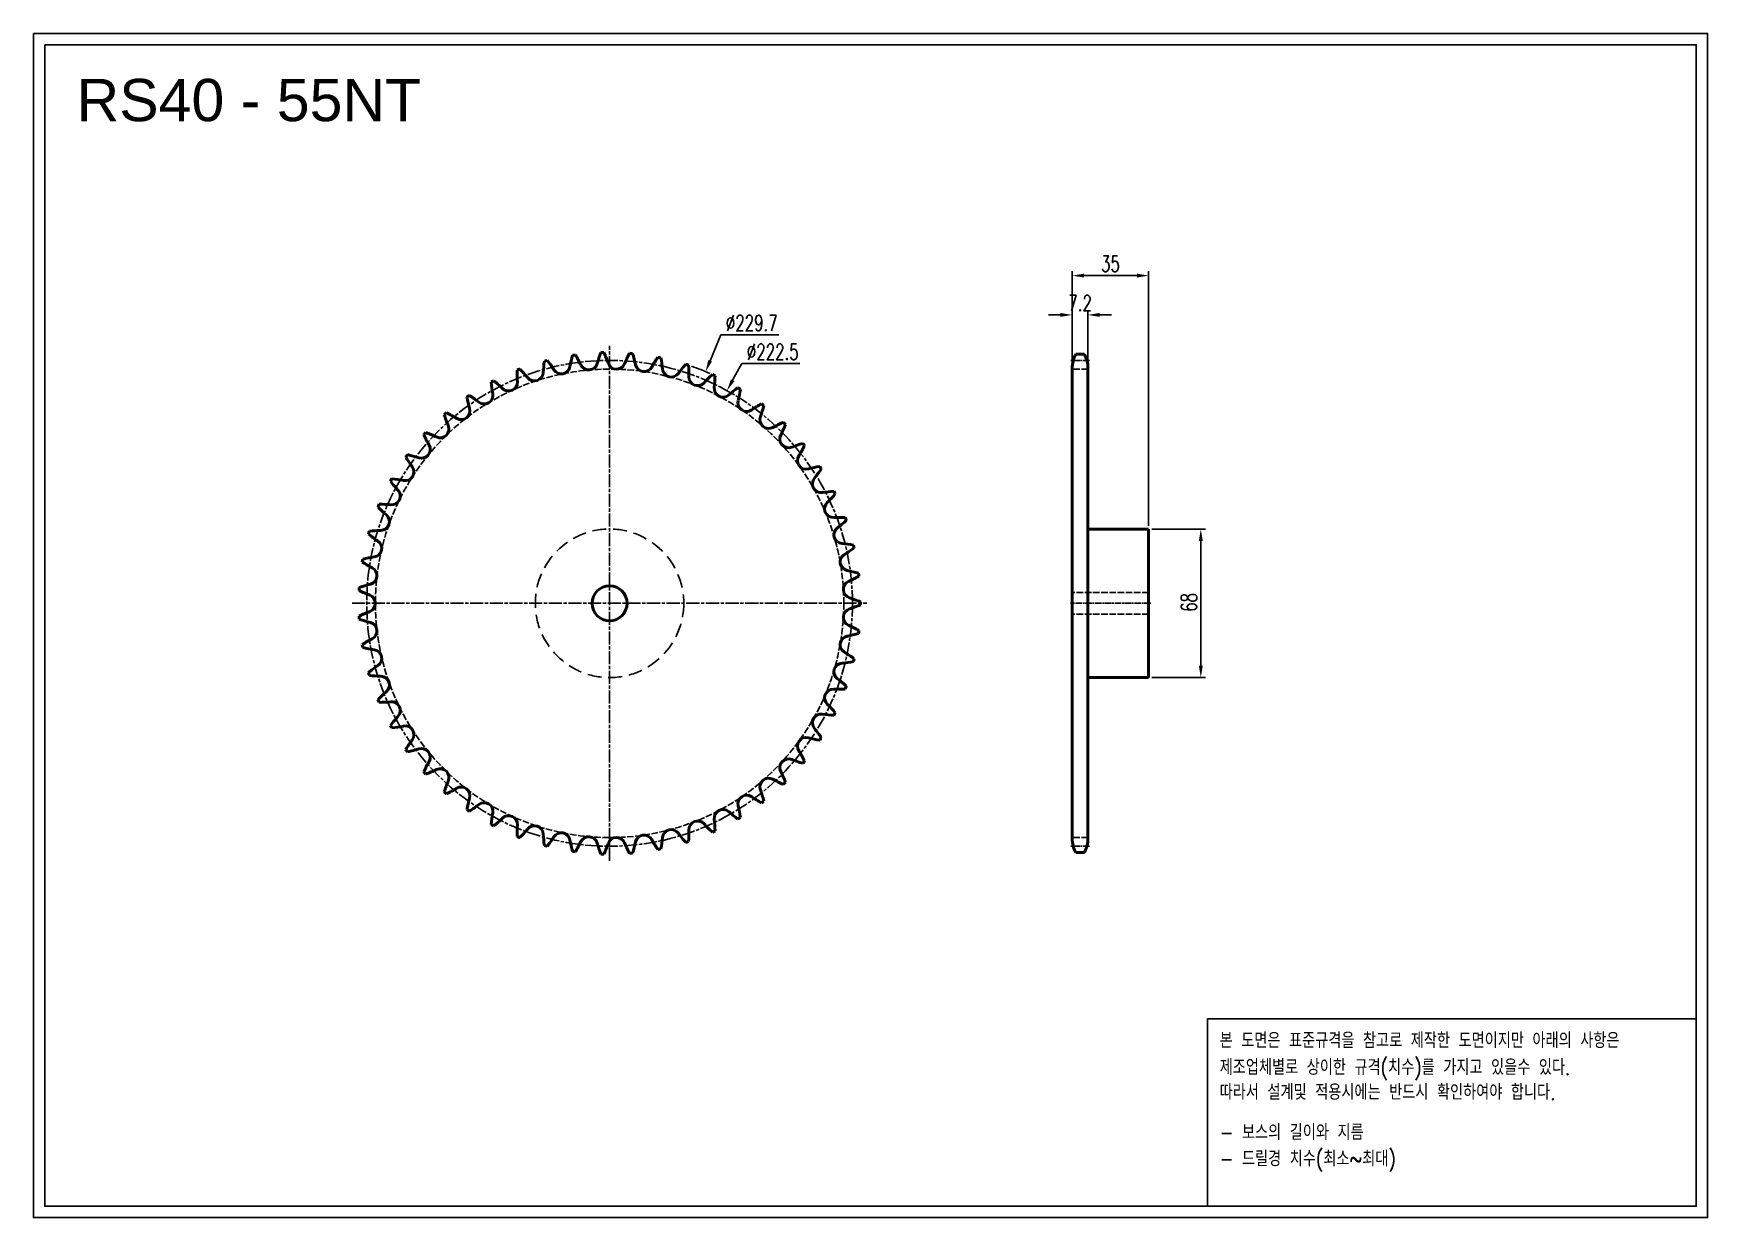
# Model space of a CAD drawing. Header units: millimetres. Extents: x -17137 to -16370, y 2793 to 3335.
import ezdxf

# ---------------------------------------------------------------- set-up
doc = ezdxf.new("R2010")
doc.units = ezdxf.units.MM
for name, pattern in [('AM_ISO02W050', [7.5, 6, -1.5]), ('AM_ISO02W050x2', [3.75, 3, -0.75]), ('AM_ISO08W050', [18, 12, -1.5, 3, -1.5]), ('AM_ISO08W050x2', [9, 6, -0.75, 1.5, -0.75]), ('HIDDEN', [9.525, 6.35, -3.175])]:
    doc.linetypes.add(name, pattern=pattern)
for name, color, linetype, lineweight in [('AM_0N', 7, 'Continuous', 50), ('AM_3N', 6, 'AM_ISO02W050', 25), ('AM_7', 4, 'AM_ISO08W050', 25), ('AM_7N', 4, 'AM_ISO08W050', 25)]:
    doc.layers.add(name, color=color, linetype=linetype, lineweight=lineweight)
doc.layers.add('HL', color=2, linetype='HIDDEN')
doc.layers.add('S-DIM', color=7, linetype='Continuous')
doc.styles.add('HAN', font='ROMANS.shx', dxfattribs={"width": 0.7, "bigfont": 'whgtxt.shx'})
doc.styles.add('HSG', font='SIMPLEX.shx', dxfattribs={"width": 0.7, "bigfont": 'HSG.shx'})
doc.styles.get("Standard").update_dxf_attribs({"font": 'arial.ttf'})
doc.dimstyles.new('APP16', dxfattribs={"dimscale": 3, "dimtxt": 2.4, "dimasz": 1.8, "dimexe": 0.7, "dimexo": 0.5, "dimgap": 0.6, "dimtad": 1, "dimtoh": 1, "dimdec": 1, "dimrnd": 0.01, "dimzin": 9, "dimdsep": 46, "dimtxsty": 'HSG', "dimcen": 0, "dimclrd": 1, "dimclre": 1, "dimclrt": 256, "dimazin": 2, "dimtp": 1, "dimtm": 1, "dimtfac": 0.5, "dimtdec": 1, "dimtofl": 0, "dimtmove": 0, "dimatfit": 3, "dimfxl": 0, "dimtvp": 1, "dimtolj": 2, "dimlwd": -1, "dimlwe": -1, "dimarcsym": 0})

# ---------------------------------------------------------------- blocks, each defined once
blk = doc.blocks.new('*D1')
at = {"layer": 'Defpoints', "color": 0, "transparency": 16777216}
for p in [(-16828.79, 3180.48), (-16916.78, 2968.28)]:
    blk.add_point(p, dxfattribs=at)
at = {"layer": 'S-DIM', "color": 1, "transparency": 16777216}
for p, q in [((-16821.81, 3197.32), (-16826.73, 3185.47)), ((-16795.29, 3197.32), (-16821.81, 3197.32))]:
    blk.add_line(p, q, dxfattribs=at)
blk.add_arc((-16872.79, 3074.38), 114.86, 66.43203, 70.91338, dxfattribs=at)
blk.add_solid([(-16827.56, 3185.81), (-16825.89, 3185.13), (-16828.79, 3180.48)], dxfattribs=at)
at = {"layer": 'S-DIM', "transparency": 16777216, "insert": (-16807.65, 3202.72), "char_height": 7.2, "attachment_point": 5, "style": 'HSG'}
blk.add_mtext('\\A2;∅229.7', dxfattribs=at)
blk = doc.blocks.new('*D2')
at = {"layer": 'Defpoints', "color": 0, "transparency": 16777216}
for p in [(-16819.03, 3171.76), (-16926.54, 2977)]:
    blk.add_point(p, dxfattribs=at)
at = {"layer": 'S-DIM', "color": 1, "transparency": 16777216}
for p, q in [((-16812.2, 3184.13), (-16816.42, 3176.49)), ((-16785.68, 3184.13), (-16812.2, 3184.13))]:
    blk.add_line(p, q, dxfattribs=at)
blk.add_solid([(-16817.21, 3176.92), (-16815.63, 3176.05), (-16819.03, 3171.76)], dxfattribs=at)
at = {"layer": 'S-DIM', "transparency": 16777216, "insert": (-16798.04, 3189.53), "char_height": 7.2, "attachment_point": 5, "style": 'HSG'}
blk.add_mtext('\\A2;∅222.5', dxfattribs=at)
blk = doc.blocks.new('*D3')
at = {"layer": 'Defpoints', "color": 0, "transparency": 16777216}
for p in [(-16653.68, 3206.43), (-16660.88, 3181.64), (-16653.68, 3181.64)]:
    blk.add_point(p, dxfattribs=at)
at = {"layer": 'S-DIM', "color": 1, "transparency": 16777216}
for p, q in [((-16666.28, 3206.43), (-16671.68, 3206.43)), ((-16660.88, 3183.14), (-16660.88, 3208.53)), ((-16653.68, 3183.14), (-16653.68, 3208.53)), ((-16648.28, 3206.43), (-16642.88, 3206.43))]:
    blk.add_line(p, q, dxfattribs=at)
for points in [[(-16666.28, 3207.33), (-16666.28, 3205.53), (-16660.88, 3206.43)], [(-16648.28, 3207.33), (-16648.28, 3205.53), (-16653.68, 3206.43)]]:
    blk.add_solid(points, dxfattribs=at)
at = {"layer": 'S-DIM', "transparency": 16777216, "insert": (-16657.28, 3211.83), "char_height": 7.2, "attachment_point": 5, "style": 'HSG'}
blk.add_mtext('\\A2;7.2', dxfattribs=at)
blk = doc.blocks.new('*D4')
at = {"layer": 'Defpoints', "color": 0, "transparency": 16777216}
for p in [(-16625.88, 3224.43), (-16660.88, 3181.64), (-16625.88, 3108.38)]:
    blk.add_point(p, dxfattribs=at)
at = {"layer": 'S-DIM', "color": 1, "transparency": 16777216}
for p, q in [((-16660.88, 3183.14), (-16660.88, 3226.53)), ((-16655.48, 3224.43), (-16631.28, 3224.43)), ((-16625.88, 3109.88), (-16625.88, 3226.53))]:
    blk.add_line(p, q, dxfattribs=at)
for points in [[(-16655.48, 3225.33), (-16655.48, 3223.53), (-16660.88, 3224.43)], [(-16631.28, 3225.33), (-16631.28, 3223.53), (-16625.88, 3224.43)]]:
    blk.add_solid(points, dxfattribs=at)
at = {"layer": 'S-DIM', "transparency": 16777216, "insert": (-16643.38, 3229.83), "char_height": 7.2, "attachment_point": 5, "style": 'HSG'}
blk.add_mtext('\\A2;35', dxfattribs=at)
blk = doc.blocks.new('*D5')
at = {"layer": 'Defpoints', "color": 0, "transparency": 16777216}
for p in [(-16625.88, 3108.38), (-16625.88, 3040.38), (-16602, 3040.38)]:
    blk.add_point(p, dxfattribs=at)
at = {"layer": 'S-DIM', "color": 1, "transparency": 16777216}
for p, q in [((-16624.38, 3108.38), (-16599.9, 3108.38)), ((-16602, 3102.98), (-16602, 3045.78)), ((-16624.38, 3040.38), (-16599.9, 3040.38))]:
    blk.add_line(p, q, dxfattribs=at)
for points in [[(-16602.9, 3102.98), (-16601.1, 3102.98), (-16602, 3108.38)], [(-16602.9, 3045.78), (-16601.1, 3045.78), (-16602, 3040.38)]]:
    blk.add_solid(points, dxfattribs=at)
at = {"layer": 'S-DIM', "transparency": 16777216, "insert": (-16607.4, 3074.79), "char_height": 7.2, "attachment_point": 5, "rotation": 90, "style": 'HSG'}
blk.add_mtext('\\A2;68', dxfattribs=at)
blk = doc.blocks.new('notice1')
at = {"color": 4}
blk.add_lwpolyline([(-22142.12, 1735.9), (-22053.8, 1735.9), (-22053.8, 1702.07), (-22142.12, 1702.07)], close=True, dxfattribs=at)
at = {"color": 4, "style": 'HAN', "width": 0.8}
for s, p in [('본 도면은 표준규격을 참고로 제작한 도면이지만 아래의 사항은', (-22139.9, 1730.62)), ('제조업체별로 상이한 규격(치수)를 가지고 있을수 있다.', (-22139.9, 1725.78)), ('따라서 설계및 적용시에는 반드시 확인하여야 합니다.', (-22139.9, 1721.28)), ('- 보스의 길이와 지름', (-22139.9, 1714.03)), ('- 드릴경 치수(최소~최대)', (-22139.9, 1709.27))]:
    blk.add_text(s, height=2.7949, dxfattribs=at).set_placement(p)

msp = doc.modelspace()

# ---------------------------------------------------------------- linework, layer by layer
for points in [[(-17136.64, 3335.29), (-16369.92, 3335.29), (-16369.92, 2793.16), (-17136.64, 2793.16)], [(-17131.48, 3330.13), (-16375.08, 3330.13), (-16375.08, 2798.33), (-17131.48, 2798.33)]]:
    msp.add_lwpolyline(points, close=True)
at = {"layer": 'AM_0N'}
for p, q in [((-16660.88, 3182.02), (-16660.88, 2966.75)), ((-16659.27, 3188.42), (-16655.29, 3188.42)), ((-16653.68, 3182.02), (-16653.68, 2966.75)), ((-16653.68, 3108.38), (-16625.88, 3108.38)), ((-16625.88, 3108.38), (-16625.88, 3040.38)), ((-16653.68, 3040.38), (-16625.88, 3040.38)), ((-16659.27, 2960.35), (-16655.29, 2960.35))]:
    msp.add_line(p, q, dxfattribs=at)
msp.add_circle((-16872.79, 3074.38), 8, dxfattribs=at)
for centre, radius, start, end in [((-16848.85, 3177.34), 54.38, 171.58486, 177.18182), ((-16872.79, 3074.38), 114.86, 104.38891, 105.06564), ((-16944.26, 3152.26), 54.38, 32.27273, 37.86968), ((-16894.88, 3183.44), 4.01, 212.27273, 350.63636), ((-16837.27, 3173.94), 54.38, 165.03941, 170.63636), ((-16872.79, 3074.38), 114.86, 97.84345, 98.52019), ((-16934.91, 3159.9), 54.38, 25.72727, 31.32423), ((-16882.31, 3185.24), 4.01, 205.72727, 344.09091), ((-16826.15, 3169.24), 54.38, 158.49395, 164.09091), ((-16872.79, 3074.38), 114.86, 91.298, 91.97473), ((-16924.76, 3166.42), 54.38, 19.18182, 24.77877), ((-16869.61, 3185.61), 4.01, 199.18182, 337.54545), ((-16815.64, 3163.3), 54.38, 151.9485, 157.54545), ((-16872.79, 3074.38), 114.86, 84.75254, 85.42928), ((-16913.93, 3171.75), 54.38, 12.63636, 18.23332), ((-16856.95, 3184.52), 4.01, 192.63636, 331), ((-16805.88, 3156.21), 54.38, 145.40304, 151), ((-16872.79, 3074.38), 114.86, 78.20709, 78.88382), ((-16902.56, 3175.8), 54.38, 6.09091, 11.68787), ((-16796.99, 3148.05), 54.38, 138.85759, 144.45455), ((-16872.79, 3074.38), 114.86, 71.66163, 72.33837), ((-16890.81, 3178.53), 54.38, 359.54545, 5.14241), ((-16647.38, 3182.02), 13.5, 151.70092, 180), ((-16667.18, 3182.02), 13.5, 0, 28.29908), ((-16872.79, 3074.38), 114.86, 117.47981, 118.15655), ((-16872.79, 3180.08), 54.38, 184.67577, 190.27273), ((-16960.04, 3134.05), 54.38, 45.36364, 50.96059), ((-16919.01, 3175.6), 4.01, 225.36364, 3.72727), ((-16860.74, 3179.39), 54.38, 178.13032, 183.72727), ((-16872.79, 3074.38), 114.86, 110.93436, 111.61109), ((-16952.67, 3143.6), 54.38, 38.81818, 44.41514), ((-16907.17, 3180.21), 4.01, 218.81818, 357.18182), ((-16844.5, 3182), 4.01, 186.09091, 324.45455), ((-16832.42, 3178.07), 4.01, 179.54545, 317.90909), ((-16789.08, 3138.93), 54.38, 132.31213, 137.90909), ((-16872.79, 3074.38), 114.86, 65.11618, 65.79291), ((-16878.82, 3179.91), 54.38, 353, 358.59696), ((-16872.79, 3074.38), 114.86, 124.02527, 124.702), ((-16884.84, 3179.39), 54.38, 191.22123, 196.81818), ((-16966.27, 3123.71), 54.38, 51.90909, 57.50605), ((-16930.25, 3169.67), 4.01, 231.90909, 10.27273), ((-16820.86, 3172.79), 4.01, 173, 311.36364), ((-16782.27, 3128.97), 54.38, 125.76668, 131.36364), ((-16872.79, 3074.38), 114.86, 58.57072, 59.24746), ((-16809.98, 3166.23), 4.01, 166.45455, 304.81818), ((-16866.75, 3179.91), 54.38, 346.45455, 352.0515), ((-16872.79, 3074.38), 114.86, 130.57072, 131.24746), ((-16896.73, 3177.33), 54.38, 197.76668, 203.36364), ((-16971.28, 3112.73), 54.38, 58.45455, 64.0515), ((-16940.73, 3162.5), 4.01, 238.45455, 16.81818), ((-16776.64, 3118.29), 54.38, 119.22123, 124.81818), ((-16799.92, 3158.47), 4.01, 159.90909, 298.27273), ((-16854.76, 3178.53), 54.38, 339.90909, 345.50605), ((-16872.79, 3074.38), 114.86, 52.02527, 52.702), ((-16872.79, 3074.38), 114.86, 137.11618, 137.79291), ((-16908.31, 3173.93), 54.38, 204.31213, 209.90909), ((-16975.01, 3101.26), 54.38, 65, 70.59696), ((-16950.33, 3154.18), 4.01, 245, 23.36364), ((-16772.26, 3107.05), 54.38, 112.67577, 118.27273), ((-16790.81, 3149.62), 4.01, 153.36364, 291.72727), ((-16843, 3175.8), 54.38, 333.36364, 338.96059), ((-16872.79, 3074.38), 114.86, 45.47981, 46.15655), ((-16958.93, 3144.82), 4.01, 251.54545, 29.90909), ((-16769.19, 3095.38), 54.38, 106.13032, 111.72727), ((-16831.64, 3171.74), 54.38, 326.81818, 332.41514), ((-16872.79, 3074.38), 114.86, 38.93436, 39.61109), ((-16966.39, 3134.54), 4.01, 258.09091, 36.45455), ((-16872.79, 3074.38), 114.86, 143.66163, 144.33837), ((-16919.43, 3169.24), 54.38, 210.85759, 216.45455), ((-16977.41, 3089.43), 54.38, 71.54545, 77.14241), ((-16782.77, 3139.78), 4.01, 146.81818, 285.18182), ((-16767.47, 3083.43), 54.38, 99.58486, 105.18182), ((-16820.81, 3166.42), 54.38, 320.27273, 325.86968), ((-16872.79, 3074.38), 114.86, 32.38891, 33.06564), ((-16872.79, 3074.38), 114.86, 150.20709, 150.88382), ((-16929.93, 3163.3), 54.38, 217.40304, 223), ((-16978.44, 3077.4), 54.38, 78.09091, 83.68787), ((-16775.9, 3129.1), 4.01, 140.27273, 278.63636), ((-16972.64, 3123.48), 4.01, 264.63636, 43), ((-16767.13, 3071.37), 54.38, 93.03941, 98.63636), ((-16770.29, 3117.7), 4.01, 133.72727, 272.09091), ((-16810.66, 3159.89), 54.38, 313.72727, 319.32423), ((-16872.79, 3074.38), 114.86, 25.84345, 26.52019), ((-16872.79, 3074.38), 114.86, 156.75254, 157.42928), ((-16939.7, 3156.21), 54.38, 223.9485, 229.54545), ((-16978.1, 3065.34), 54.38, 84.63636, 90.23332), ((-16977.59, 3111.77), 4.01, 271.18182, 49.54545), ((-16768.16, 3059.34), 54.38, 86.49395, 92.09091), ((-16872.79, 3074.38), 114.86, 19.298, 19.97473), ((-16872.79, 3074.38), 114.86, 163.298, 163.97473), ((-16948.59, 3148.05), 54.38, 230.49395, 236.09091), ((-16976.38, 3053.39), 54.38, 91.18182, 96.77877), ((-16766.02, 3105.73), 4.01, 127.18182, 265.54545), ((-16801.31, 3152.25), 54.38, 307.18182, 312.77877), ((-16981.16, 3099.58), 4.01, 277.72727, 56.09091), ((-16770.56, 3047.51), 54.38, 79.9485, 85.54545), ((-16792.9, 3143.6), 54.38, 300.63636, 306.23332), ((-16872.79, 3074.38), 114.86, 12.75254, 13.42928), ((-16872.79, 3074.38), 114.86, 169.84345, 170.52019), ((-16956.49, 3138.92), 54.38, 237.03941, 242.63636), ((-16973.31, 3041.72), 54.38, 97.72727, 103.32423), ((-16983.33, 3087.07), 4.01, 284.27273, 62.63636), ((-16763.15, 3093.36), 4.01, 120.63636, 259), ((-16968.93, 3030.48), 54.38, 104.27273, 109.86968), ((-16761.7, 3080.73), 4.01, 114.09091, 252.45455), ((-16774.29, 3036.04), 54.38, 73.40304, 79), ((-16785.53, 3134.04), 54.38, 294.09091, 299.68787), ((-16872.79, 3074.38), 114.86, 6.20709, 6.88382), ((-16872.79, 3074.38), 114.86, 176.38891, 177.06564), ((-16963.3, 3128.96), 54.38, 243.58486, 249.18182), ((-16984.06, 3074.38), 4.01, 290.81818, 69.18182), ((-16779.3, 3025.06), 54.38, 66.85759, 72.45455), ((-16872.79, 3074.38), 114.86, 359.66163, 0.33837), ((-16963.3, 3019.8), 54.38, 110.81818, 116.41514), ((-16872.79, 3074.38), 114.86, 182.93436, 183.61109), ((-16968.93, 3118.29), 54.38, 250.13032, 255.72727), ((-16761.7, 3068.03), 4.01, 107.54545, 245.90909), ((-16779.3, 3123.71), 54.38, 287.54545, 293.14241), ((-16983.33, 3061.7), 4.01, 297.36364, 75.72727), ((-16763.15, 3055.41), 4.01, 101, 239.36364), ((-16774.29, 3112.73), 54.38, 281, 286.59696), ((-16785.53, 3014.72), 54.38, 60.31213, 65.90909), ((-16872.79, 3074.38), 114.86, 353.11618, 353.79291), ((-16956.49, 3009.84), 54.38, 117.36364, 122.96059), ((-16872.79, 3074.38), 114.86, 189.47981, 190.15655), ((-16973.31, 3107.04), 54.38, 256.67577, 262.27273), ((-16981.16, 3049.18), 4.01, 303.90909, 82.27273), ((-16792.9, 3005.17), 54.38, 53.76668, 59.36364), ((-16948.59, 3000.72), 54.38, 123.90909, 129.50605), ((-16766.02, 3043.03), 4.01, 94.45455, 232.81818), ((-16770.56, 3101.25), 54.38, 274.45455, 280.0515), ((-16872.79, 3074.38), 114.86, 346.57072, 347.24746), ((-16872.79, 3074.38), 114.86, 196.02527, 196.702), ((-16976.38, 3095.37), 54.38, 263.22123, 268.81818), ((-16977.59, 3036.99), 4.01, 310.45455, 88.81818), ((-16801.31, 2996.51), 54.38, 47.22123, 52.81818), ((-16872.79, 3074.38), 114.86, 340.02527, 340.702), ((-16939.7, 2992.56), 54.38, 130.45455, 136.0515), ((-16872.79, 3074.38), 114.86, 202.57072, 203.24746), ((-16978.1, 3083.42), 54.38, 269.76668, 275.36364), ((-16972.64, 3025.29), 4.01, 317, 95.36364), ((-16770.29, 3031.07), 4.01, 87.90909, 226.27273), ((-16768.16, 3089.42), 54.38, 267.90909, 273.50605), ((-16929.93, 2985.46), 54.38, 137, 142.59696), ((-16775.9, 3019.67), 4.01, 81.36364, 219.72727), ((-16767.13, 3077.4), 54.38, 261.36364, 266.96059), ((-16810.66, 2988.87), 54.38, 40.67577, 46.27273), ((-16872.79, 3074.38), 114.86, 333.47981, 334.15655), ((-16872.79, 3074.38), 114.86, 209.11618, 209.79291), ((-16978.44, 3071.36), 54.38, 276.31213, 281.90909), ((-16966.39, 3014.22), 4.01, 323.54545, 101.90909), ((-16820.81, 2982.35), 54.38, 34.13032, 39.72727), ((-16919.43, 2979.53), 54.38, 143.54545, 149.14241), ((-16872.79, 3074.38), 114.86, 215.66163, 216.33837), ((-16977.41, 3059.34), 54.38, 282.85759, 288.45455), ((-16958.93, 3003.95), 4.01, 330.09091, 108.45455), ((-16782.77, 3008.98), 4.01, 74.81818, 213.18182), ((-16831.64, 2977.02), 54.38, 27.58486, 33.18182), ((-16767.47, 3065.33), 54.38, 254.81818, 260.41514), ((-16872.79, 3074.38), 114.86, 326.93436, 327.61109), ((-16908.31, 2974.83), 54.38, 150.09091, 155.68787), ((-16975.01, 3047.51), 54.38, 289.40304, 295), ((-16950.33, 2994.59), 4.01, 336.63636, 115), ((-16790.81, 2999.14), 4.01, 68.27273, 206.63636), ((-16769.19, 3053.39), 54.38, 248.27273, 253.86968), ((-16872.79, 3074.38), 114.86, 320.38891, 321.06564), ((-16872.79, 3074.38), 114.86, 222.20709, 222.88382), ((-16896.73, 2971.43), 54.38, 156.63636, 162.23332), ((-16940.73, 2986.27), 4.01, 343.18182, 121.54545), ((-16799.92, 2990.29), 4.01, 61.72727, 200.09091), ((-16772.26, 3041.72), 54.38, 241.72727, 247.32423), ((-16843, 2972.97), 54.38, 21.03941, 26.63636), ((-16872.79, 3074.38), 114.86, 313.84345, 314.52019), ((-16872.79, 3074.38), 114.86, 228.75254, 229.42928), ((-16971.28, 3036.03), 54.38, 295.9485, 301.54545), ((-16884.84, 2969.37), 54.38, 163.18182, 168.77877), ((-16930.25, 2979.1), 4.01, 349.72727, 128.09091), ((-16809.98, 2982.53), 4.01, 55.18182, 193.54545), ((-16776.64, 3030.47), 54.38, 235.18182, 240.77877), ((-16854.76, 2970.23), 54.38, 14.49395, 20.09091), ((-16872.79, 3074.38), 114.86, 307.298, 307.97473), ((-16872.79, 3074.38), 114.86, 235.298, 235.97473), ((-16966.27, 3025.05), 54.38, 302.49395, 308.09091), ((-16872.79, 2968.68), 54.38, 169.72727, 175.32423), ((-16960.04, 3014.72), 54.38, 309.03941, 314.63636), ((-16919.01, 2973.17), 4.01, 356.27273, 134.63636), ((-16820.86, 2975.97), 4.01, 48.63636, 187), ((-16878.82, 2968.85), 54.38, 1.40304, 7), ((-16782.27, 3019.8), 54.38, 228.63636, 234.23332), ((-16872.79, 3074.38), 114.86, 300.75254, 301.42928), ((-16866.75, 2968.86), 54.38, 7.9485, 13.54545), ((-16872.79, 3074.38), 114.86, 241.84345, 242.52019), ((-16860.74, 2969.37), 54.38, 176.27273, 181.86968), ((-16872.79, 3074.38), 114.86, 248.38891, 249.06564), ((-16952.67, 3005.16), 54.38, 315.58486, 321.18182), ((-16907.17, 2968.56), 4.01, 2.81818, 141.18182), ((-16848.85, 2971.43), 54.38, 182.81818, 188.41514), ((-16944.26, 2996.51), 54.38, 322.13032, 327.72727), ((-16894.88, 2965.33), 4.01, 9.36364, 147.72727), ((-16882.31, 2963.52), 4.01, 15.90909, 154.27273), ((-16856.95, 2964.24), 4.01, 29, 167.36364), ((-16844.5, 2966.77), 4.01, 35.54545, 173.90909), ((-16796.99, 3000.71), 54.38, 215.54545, 221.14241), ((-16890.81, 2970.23), 54.38, 354.85759, 0.45455), ((-16832.42, 2970.69), 4.01, 42.09091, 180.45455), ((-16789.08, 3009.83), 54.38, 222.09091, 227.68787), ((-16872.79, 3074.38), 114.86, 294.20709, 294.88382), ((-16872.79, 3074.38), 114.86, 254.93436, 255.61109), ((-16837.27, 2974.83), 54.38, 189.36364, 194.96059), ((-16872.79, 3074.38), 114.86, 261.47981, 262.15655), ((-16934.91, 2988.87), 54.38, 328.67577, 334.27273), ((-16826.15, 2979.53), 54.38, 195.90909, 201.50605), ((-16872.79, 3074.38), 114.86, 268.02527, 268.702), ((-16924.76, 2982.34), 54.38, 335.22123, 340.81818), ((-16869.61, 2963.16), 4.01, 22.45455, 160.81818), ((-16815.64, 2985.46), 54.38, 202.45455, 208.0515), ((-16872.79, 3074.38), 114.86, 274.57072, 275.24746), ((-16913.93, 2977.02), 54.38, 341.76668, 347.36364), ((-16805.88, 2992.55), 54.38, 209, 214.59696), ((-16872.79, 3074.38), 114.86, 281.11618, 281.79291), ((-16902.56, 2972.96), 54.38, 348.31213, 353.90909), ((-16872.79, 3074.38), 114.86, 287.66163, 288.33837), ((-16647.38, 2966.75), 13.5, 180, 208.29908), ((-16667.18, 2966.75), 13.5, 331.70092, 0)]:
    msp.add_arc(centre, radius, start, end, dxfattribs=at)
at = {"layer": 'AM_3N', "linetype": 'AM_ISO02W050x2'}
for p, q in [((-16653.68, 3181.64), (-16660.88, 3181.64)), ((-16653.68, 2967.13), (-16660.88, 2967.13))]:
    msp.add_line(p, q, dxfattribs=at)
at = {"layer": 'AM_3N', "color": 2, "linetype": 'AM_ISO02W050x2'}
for p, q in [((-16625.88, 3079.38), (-16660.88, 3079.38)), ((-16625.88, 3069.38), (-16660.88, 3069.38))]:
    msp.add_line(p, q, dxfattribs=at)
at = {"layer": 'AM_3N', "linetype": 'AM_ISO02W050x2'}
msp.add_circle((-16872.79, 3074.38), 107.26, dxfattribs=at)
at = {"layer": 'AM_7', "linetype": 'AM_ISO08W050x2'}
msp.add_circle((-16872.79, 3074.38), 111.23, dxfattribs=at)
at = {"layer": 'AM_7N', "linetype": 'AM_ISO08W050x2'}
for p, q in [((-16872.79, 2956.52), (-16872.79, 3192.24)), ((-16990.65, 3074.38), (-16754.93, 3074.38))]:
    msp.add_line(p, q, dxfattribs=at)
at = {"layer": 'AM_7N', "linetype": 'AM_ISO08W050x2', "ltscale": 0.5}
for p, q in [((-16652.91, 3185.61), (-16661.65, 3185.61)), ((-16624.94, 3074.38), (-16661.65, 3074.38)), ((-16652.91, 2963.15), (-16661.65, 2963.15))]:
    msp.add_line(p, q, dxfattribs=at)
at = {"layer": 'HL'}
msp.add_circle((-16872.79, 3074.38), 34, dxfattribs=at)

# ---------------------------------------------------------------- block references
at = {"xscale": 2.535, "yscale": 2.535, "zscale": 2.535}
msp.add_blockref('notice1', (39531.29, -1516.41), dxfattribs=at)

# ---------------------------------------------------------------- texts
msp.add_text('RS40 - 55NT', height=19.3617).set_placement((-17116.89, 3295.14))

# ---------------------------------------------------------------- dimensions: what is measured, and where the dimension line sits
at = {"layer": 'S-DIM'}
dim = msp.add_linear_dim(base=(-16625.88, 3224.43), p1=(-16660.88, 3181.64), p2=(-16625.88, 3108.38), dimstyle='APP16', dxfattribs=at)
dim.commit()
dim.dimension.update_dxf_attribs({"geometry": '*D4', "text_midpoint": (-16643.38, 3229.83)})
dim = msp.add_linear_dim(base=(-16653.68, 3206.43), p1=(-16660.88, 3181.64), p2=(-16653.68, 3181.64), dimstyle='APP16', dxfattribs=at)
dim.commit()
dim.dimension.update_dxf_attribs({"geometry": '*D3', "text_midpoint": (-16657.28, 3206.43), "dimtype": 128})
at = {"layer": 'S-DIM', "color": 3}
for p1, p2, picture, middle in [((-16916.78, 2968.28), (-16828.79, 3180.48), '*D1', (-16807.65, 3197.32)), ((-16926.54, 2977), (-16819.03, 3171.76), '*D2', (-16798.04, 3184.13))]:
    dim = msp.add_diameter_dim_2p(p1=p1, p2=p2, dimstyle='APP16', dxfattribs=at)
    dim.commit()
    dim.dimension.update_dxf_attribs({"geometry": picture, "text_midpoint": middle, "dimtype": 131})
at = {"layer": 'S-DIM'}
dim = msp.add_linear_dim(base=(-16602, 3040.38), p1=(-16625.88, 3108.38), p2=(-16625.88, 3040.38), angle=90, dimstyle='APP16', dxfattribs=at)
dim.commit()
dim.dimension.update_dxf_attribs({"geometry": '*D5', "text_midpoint": (-16602, 3074.79), "dimtype": 128})

doc.saveas('drawing.dxf')
